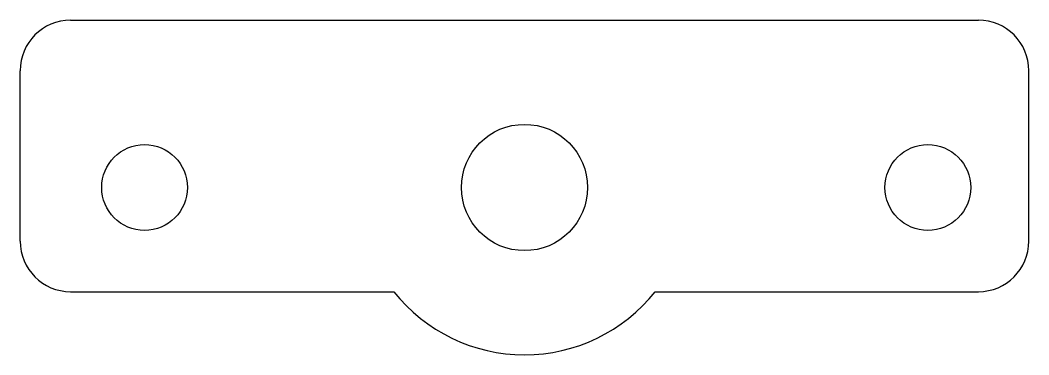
# Model space of a CAD drawing. Extents: x -20 to 20, y -6.6 to 6.6.
import ezdxf

# ---------------------------------------------------------------- set-up
doc = ezdxf.new("R2010")
doc.units = 0
doc.layers.get('0').update_dxf_attribs({"linetype": 'CONTINUOUS'})

msp = doc.modelspace()

# ---------------------------------------------------------------- linework, layer by layer
at = {"color": 7, "linetype": 'CONTINUOUS'}
for p, q in [((-18, 6.625), (18, 6.625)), ((-20, -2.125), (-20, 4.625)), ((20, -2.125), (20, 4.625)), ((-18, -4.125), (-5.184, -4.125)), ((5.184, -4.125), (18, -4.125))]:
    msp.add_line(p, q, dxfattribs=at)
for centre, radius in [((0, 0), 2.5), ((-15.066, 0), 1.7), ((15.996, 0), 1.7)]:
    msp.add_circle(centre, radius, dxfattribs=at)
for centre, radius, start, end in [((-18, 4.625), 2, 90, 180), ((18, 4.625), 2, 0, 90), ((-18, -2.125), 2, 180, 270), ((18, -2.125), 2, 270, 0), ((0, 0), 6.625, 218.5093, 321.4907)]:
    msp.add_arc(centre, radius, start, end, dxfattribs=at)

doc.saveas('drawing.dxf')
